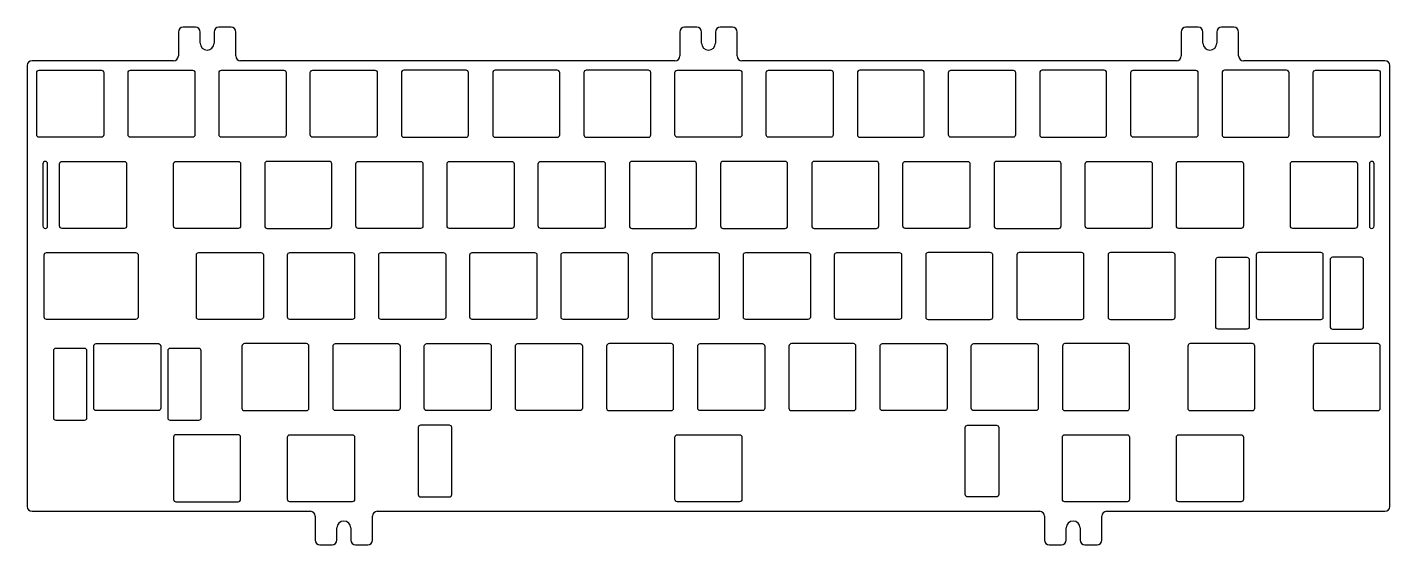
# Model space of a CAD drawing. Header units: millimetres. Extents: x 1 to 285, y -102 to 6.
import ezdxf

# ---------------------------------------------------------------- set-up
doc = ezdxf.new("R2010")
doc.units = ezdxf.units.MM
doc.layers.get('0').update_dxf_attribs({"linetype": 'CONTINUOUS'})

msp = doc.modelspace()

# ---------------------------------------------------------------- linework, layer by layer
for p, q in [((35.9, 6.47), (33.35, 6.47)), ((43.35, 6.47), (40.8, 6.47)), ((140.68, 6.47), (138.13, 6.47)), ((148.12, 6.47), (145.58, 6.47)), ((245.45, 6.47), (242.9, 6.47)), ((252.9, 6.47), (250.35, 6.47)), ((32.35, 5.47), (32.35, 0.47)), ((36.9, 3.14), (36.9, 5.47)), ((39.8, 5.47), (39.8, 3.14)), ((44.35, 0.47), (44.35, 5.47)), ((137.13, 5.47), (137.13, 0.47)), ((141.68, 3.14), (141.68, 5.47)), ((144.58, 5.47), (144.58, 3.14)), ((149.12, 0.47), (149.12, 5.47)), ((241.9, 5.47), (241.9, 0.47)), ((246.45, 3.14), (246.45, 5.47)), ((249.35, 5.47), (249.35, 3.14)), ((253.9, 0.47), (253.9, 5.47)), ((0.77, -1.53), (0.77, -93.73)), ((31.35, -0.53), (1.77, -0.53)), ((136.12, -0.53), (45.35, -0.53)), ((240.9, -0.53), (150.12, -0.53)), ((284.48, -0.53), (254.9, -0.53)), ((285.48, -93.73), (285.48, -1.53)), ((1.77, -94.73), (59.92, -94.73)), ((60.93, -95.73), (60.93, -100.73)), ((72.93, -100.73), (72.93, -95.73)), ((73.92, -94.73), (212.33, -94.73)), ((213.33, -95.73), (213.33, -100.73)), ((225.33, -100.73), (225.33, -95.73)), ((226.32, -94.73), (284.48, -94.73)), ((65.47, -100.73), (65.47, -98.21)), ((68.37, -98.21), (68.37, -100.73)), ((217.87, -100.73), (217.87, -98.21)), ((220.78, -98.21), (220.78, -100.73)), ((61.93, -101.73), (64.47, -101.73)), ((69.38, -101.73), (71.93, -101.73)), ((214.33, -101.73), (216.87, -101.73)), ((221.78, -101.73), (224.33, -101.73))]:
    msp.add_line(p, q)
for points in [[(3.27, -16.53, -0.414214), (2.77, -16.02), (2.77, -3.02, -0.414214), (3.27, -2.53), (16.27, -2.53, -0.414214), (16.77, -3.02), (16.77, -16.02, -0.414214), (16.27, -16.53)], [(21.83, -3.02, -0.414214), (22.32, -2.53), (35.32, -2.53, -0.414214), (35.82, -3.02), (35.82, -16.02, -0.414214), (35.32, -16.53), (22.32, -16.53, -0.414214), (21.83, -16.02)], [(40.87, -3.02, -0.414214), (41.37, -2.53), (54.38, -2.53, -0.414214), (54.87, -3.02), (54.87, -16.02, -0.414214), (54.38, -16.53), (41.37, -16.53, -0.414214), (40.87, -16.02)], [(73.42, -16.53), (60.42, -16.53, -0.414214), (59.92, -16.02), (59.92, -3.02, -0.414214), (60.42, -2.53), (73.42, -2.53, -0.414214), (73.92, -3.02), (73.92, -16.02, -0.414214)], [(78.97, -3.02), (78.97, -16.02, 0.414214), (79.47, -16.53), (92.47, -16.53, 0.414214), (92.97, -16.02), (92.97, -3.02, 0.414214), (92.47, -2.53), (79.47, -2.53, 0.414214)], [(98.03, -16.02, 0.414214), (98.52, -16.53), (111.53, -16.53, 0.414214), (112.03, -16.02), (112.03, -3.02, 0.414214), (111.53, -2.53), (98.52, -2.53, 0.414214), (98.03, -3.02)], [(117.58, -16.53), (130.57, -16.53, 0.414214), (131.07, -16.02), (131.07, -3.02, 0.414214), (130.57, -2.53), (117.58, -2.53, 0.414214), (117.08, -3.02), (117.08, -16.02, 0.414214)], [(150.12, -16.02, -0.414214), (149.62, -16.53), (136.62, -16.53, -0.414214), (136.12, -16.02), (136.12, -3.02, -0.414214), (136.62, -2.53), (149.62, -2.53, -0.414214), (150.12, -3.02)], [(168.68, -16.53), (155.68, -16.53, -0.414214), (155.18, -16.02), (155.18, -3.02, -0.414214), (155.68, -2.53), (168.68, -2.53, -0.414214), (169.17, -3.02), (169.17, -16.02, -0.414214)], [(187.72, -16.53, 0.414214), (188.22, -16.02), (188.22, -3.02, 0.414214), (187.72, -2.53), (174.73, -2.53, 0.414214), (174.23, -3.02), (174.23, -16.02, 0.414214), (174.73, -16.53)], [(193.78, -16.53, -0.414214), (193.28, -16.02), (193.28, -3.02, -0.414214), (193.78, -2.53), (206.78, -2.53, -0.414214), (207.27, -3.02), (207.27, -16.02, -0.414214), (206.78, -16.53)], [(212.82, -16.53), (225.82, -16.53, 0.414214), (226.32, -16.02), (226.32, -3.02, 0.414214), (225.82, -2.53), (212.82, -2.53, 0.414214), (212.33, -3.02), (212.33, -16.02, 0.414214)], [(244.88, -16.53), (231.88, -16.53, -0.414214), (231.38, -16.02), (231.38, -3.02, -0.414214), (231.88, -2.53), (244.88, -2.53, -0.414214), (245.38, -3.02), (245.38, -16.02, -0.414214)], [(250.93, -16.53), (263.93, -16.53, 0.414214), (264.43, -16.02), (264.43, -3.02, 0.414214), (263.93, -2.53), (250.93, -2.53, 0.414214), (250.43, -3.02), (250.43, -16.02, 0.414214)], [(269.48, -16.02), (269.48, -3.02, -0.414214), (269.98, -2.53), (282.98, -2.53, -0.414214), (283.48, -3.02), (283.48, -16.02, -0.414214), (282.98, -16.53), (269.98, -16.53, -0.414214)], [(5.04, -35.08), (5.04, -22.08, 1), (4.04, -22.08), (4.04, -35.08, 1.000017)], [(21.04, -35.58), (8.04, -35.58, -0.414214), (7.54, -35.08), (7.54, -22.08, -0.414214), (8.04, -21.58), (21.04, -21.58, -0.414214), (21.54, -22.08), (21.54, -35.08, -0.414214)], [(31.35, -22.08, -0.414214), (31.85, -21.58), (44.85, -21.58, -0.414214), (45.35, -22.08), (45.35, -35.08, -0.414214), (44.85, -35.58), (31.85, -35.58, -0.414214), (31.35, -35.08)], [(50.9, -35.58), (63.9, -35.58, 0.414214), (64.4, -35.08), (64.4, -22.08, 0.414214), (63.9, -21.58), (50.9, -21.58, 0.414214), (50.4, -22.08), (50.4, -35.08, 0.414214)], [(82.95, -21.58, -0.414214), (83.45, -22.08), (83.45, -35.08, -0.414214), (82.95, -35.58), (69.95, -35.58, -0.414214), (69.45, -35.08), (69.45, -22.08, -0.414214), (69.95, -21.58)], [(102.5, -35.08, -0.414214), (102, -35.58), (89, -35.58, -0.414214), (88.5, -35.08), (88.5, -22.08, -0.414214), (89, -21.58), (102, -21.58, -0.414214), (102.5, -22.08)], [(121.55, -22.08), (121.55, -35.08, -0.414214), (121.05, -35.58), (108.05, -35.58, -0.414214), (107.55, -35.08), (107.55, -22.08, -0.414214), (108.05, -21.58), (121.05, -21.58, -0.414214)], [(140.1, -21.58), (127.1, -21.58, 0.414214), (126.6, -22.08), (126.6, -35.08, 0.414214), (127.1, -35.58), (140.1, -35.58, 0.414214), (140.6, -35.08), (140.6, -22.08, 0.414214)], [(159.15, -35.58, 0.414214), (159.65, -35.08), (159.65, -22.08, 0.414214), (159.15, -21.58), (146.15, -21.58, 0.414214), (145.65, -22.08), (145.65, -35.08, 0.414214), (146.15, -35.58)], [(164.7, -22.08), (164.7, -35.08, 0.414214), (165.2, -35.58), (178.2, -35.58, 0.414214), (178.7, -35.08), (178.7, -22.08, 0.414214), (178.2, -21.58), (165.2, -21.58, 0.414214)], [(197.25, -21.58, -0.414214), (197.75, -22.08), (197.75, -35.08, -0.414214), (197.25, -35.58), (184.25, -35.58, -0.414214), (183.75, -35.08), (183.75, -22.08, -0.414214), (184.25, -21.58)], [(202.8, -22.08), (202.8, -35.08, 0.414214), (203.3, -35.58), (216.3, -35.58, 0.414214), (216.8, -35.08), (216.8, -22.08, 0.414214), (216.3, -21.58), (203.3, -21.58, 0.414214)], [(222.35, -21.58), (235.35, -21.58, -0.414214), (235.85, -22.08), (235.85, -35.08, -0.414214), (235.35, -35.58), (222.35, -35.58, -0.414214), (221.85, -35.08), (221.85, -22.08, -0.414214)], [(241.4, -21.58), (254.4, -21.58, -0.414214), (254.9, -22.08), (254.9, -35.08, -0.414214), (254.4, -35.58), (241.4, -35.58, -0.414214), (240.9, -35.08), (240.9, -22.08, -0.414214)], [(265.21, -35.58, -0.414214), (264.71, -35.08), (264.71, -22.08, -0.414214), (265.21, -21.58), (278.21, -21.58, -0.414214), (278.71, -22.08), (278.71, -35.08, -0.414214), (278.21, -35.58)], [(281.21, -22.08), (281.21, -35.08, 1.000017), (282.21, -35.08), (282.21, -22.08, 1)], [(23.42, -54.63), (4.82, -54.63, -0.414214), (4.32, -54.13), (4.32, -41.12, -0.414214), (4.82, -40.63), (23.42, -40.63, -0.414214), (23.92, -41.12), (23.92, -54.13, -0.414214)], [(36.11, -54.13), (36.11, -41.12, -0.414214), (36.61, -40.63), (49.61, -40.63, -0.414214), (50.11, -41.12), (50.11, -54.13, -0.414214), (49.61, -54.63), (36.61, -54.63, -0.414214)], [(55.66, -54.63, -0.414214), (55.16, -54.13), (55.16, -41.12, -0.414214), (55.66, -40.63), (68.66, -40.63, -0.414214), (69.16, -41.12), (69.16, -54.13, -0.414214), (68.66, -54.63)], [(74.71, -54.63, -0.414214), (74.21, -54.13), (74.21, -41.12, -0.414214), (74.71, -40.63), (87.71, -40.63, -0.414214), (88.21, -41.12), (88.21, -54.13, -0.414214), (87.71, -54.63)], [(93.26, -54.13), (93.26, -41.12, -0.414214), (93.76, -40.63), (106.76, -40.63, -0.414214), (107.26, -41.12), (107.26, -54.13, -0.414214), (106.76, -54.63), (93.76, -54.63, -0.414214)], [(112.31, -54.13), (112.31, -41.12, -0.414214), (112.81, -40.63), (125.81, -40.63, -0.414214), (126.31, -41.12), (126.31, -54.13, -0.414214), (125.81, -54.63), (112.81, -54.63, -0.414214)], [(131.86, -54.63, -0.414214), (131.36, -54.13), (131.36, -41.12, -0.414214), (131.86, -40.63), (144.86, -40.63, -0.414214), (145.36, -41.12), (145.36, -54.13, -0.414214), (144.86, -54.63)], [(163.91, -54.63), (150.91, -54.63, -0.414214), (150.41, -54.13), (150.41, -41.12, -0.414214), (150.91, -40.63), (163.91, -40.63, -0.414214), (164.41, -41.12), (164.41, -54.13, -0.414214)], [(169.46, -54.13), (169.46, -41.12, -0.414214), (169.96, -40.63), (182.96, -40.63, -0.414214), (183.46, -41.12), (183.46, -54.13, -0.414214), (182.96, -54.63), (169.96, -54.63, -0.414214)], [(189.01, -54.63), (202.01, -54.63, 0.414214), (202.51, -54.13), (202.51, -41.12, 0.414214), (202.01, -40.63), (189.01, -40.63, 0.414214), (188.51, -41.12), (188.51, -54.13, 0.414214)], [(221.06, -40.63), (208.06, -40.63, 0.414214), (207.56, -41.12), (207.56, -54.13, 0.414214), (208.06, -54.63), (221.06, -54.63, 0.414214), (221.56, -54.13), (221.56, -41.12, 0.414214)], [(240.61, -41.12, 0.414214), (240.11, -40.63), (227.11, -40.63, 0.414214), (226.61, -41.12), (226.61, -54.13, 0.414214), (227.11, -54.63), (240.11, -54.63, 0.414214), (240.61, -54.13)], [(249.63, -41.63), (255.63, -41.63, -0.414214), (256.13, -42.12), (256.13, -56.13, -0.414214), (255.63, -56.63), (249.63, -56.63, -0.414214), (249.13, -56.13), (249.13, -42.12, -0.414214)], [(271.07, -40.63), (258.07, -40.63, 0.414214), (257.57, -41.12), (257.57, -54.13, 0.414214), (258.07, -54.63), (271.07, -54.63, 0.414214), (271.57, -54.13), (271.57, -41.12, 0.414214)], [(280.01, -56.13), (280.01, -42.12, 0.414214), (279.51, -41.63), (273.51, -41.63, 0.414214), (273.01, -42.12), (273.01, -56.13, 0.414214), (273.51, -56.63), (279.51, -56.63, 0.414214)], [(15.18, -59.68), (28.18, -59.68, -0.414214), (28.68, -60.17), (28.68, -73.17, -0.414214), (28.18, -73.68), (15.18, -73.68, -0.414214), (14.68, -73.17), (14.68, -60.17, -0.414214)], [(46.14, -73.68), (59.14, -73.68, 0.414214), (59.64, -73.17), (59.64, -60.17, 0.414214), (59.14, -59.68), (46.14, -59.68, 0.414214), (45.64, -60.17), (45.64, -73.17, 0.414214)], [(64.69, -60.17, -0.414214), (65.19, -59.68), (78.19, -59.68, -0.414214), (78.69, -60.17), (78.69, -73.17, -0.414214), (78.19, -73.68), (65.19, -73.68, -0.414214), (64.69, -73.17)], [(97.24, -59.68, -0.414214), (97.74, -60.17), (97.74, -73.17, -0.414214), (97.24, -73.68), (84.24, -73.68, -0.414214), (83.74, -73.17), (83.74, -60.17, -0.414214), (84.24, -59.68)], [(116.79, -73.17, -0.414214), (116.29, -73.68), (103.29, -73.68, -0.414214), (102.79, -73.17), (102.79, -60.17, -0.414214), (103.29, -59.68), (116.29, -59.68, -0.414214), (116.79, -60.17)], [(122.34, -73.68), (135.34, -73.68, 0.414214), (135.84, -73.17), (135.84, -60.17, 0.414214), (135.34, -59.68), (122.34, -59.68, 0.414214), (121.84, -60.17), (121.84, -73.17, 0.414214)], [(141.39, -73.68, -0.414214), (140.89, -73.17), (140.89, -60.17, -0.414214), (141.39, -59.68), (154.39, -59.68, -0.414214), (154.89, -60.17), (154.89, -73.17, -0.414214), (154.39, -73.68)], [(173.44, -59.68), (160.44, -59.68, 0.414214), (159.94, -60.17), (159.94, -73.17, 0.414214), (160.44, -73.68), (173.44, -73.68, 0.414214), (173.94, -73.17), (173.94, -60.17, 0.414214)], [(178.99, -60.17, -0.414214), (179.49, -59.68), (192.49, -59.68, -0.414214), (192.99, -60.17), (192.99, -73.17, -0.414214), (192.49, -73.68), (179.49, -73.68, -0.414214), (178.99, -73.17)], [(198.04, -60.17, -0.414214), (198.54, -59.68), (211.54, -59.68, -0.414214), (212.04, -60.17), (212.04, -73.17, -0.414214), (211.54, -73.68), (198.54, -73.68, -0.414214), (198.04, -73.17)], [(230.59, -59.68), (217.59, -59.68, 0.414214), (217.09, -60.17), (217.09, -73.17, 0.414214), (217.59, -73.68), (230.59, -73.68, 0.414214), (231.09, -73.17), (231.09, -60.17, 0.414214)], [(256.78, -59.68), (243.78, -59.68, 0.414214), (243.28, -60.17), (243.28, -73.17, 0.414214), (243.78, -73.68), (256.78, -73.68, 0.414214), (257.28, -73.17), (257.28, -60.17, 0.414214)], [(269.98, -59.68, 0.414214), (269.48, -60.17), (269.48, -73.17, 0.414214), (269.98, -73.68), (282.98, -73.68, 0.414214), (283.48, -73.17), (283.48, -60.17, 0.414214), (282.98, -59.68)], [(12.74, -60.68), (6.74, -60.68, 0.414214), (6.24, -61.17), (6.24, -75.17, 0.414214), (6.74, -75.68), (12.74, -75.68, 0.414214), (13.24, -75.17), (13.24, -61.17, 0.414214)], [(36.62, -75.68, 0.414214), (37.12, -75.17), (37.12, -61.17, 0.414214), (36.62, -60.68), (30.62, -60.68, 0.414214), (30.12, -61.17), (30.12, -75.17, 0.414214), (30.62, -75.68)], [(88.98, -91.73, 0.414214), (89.48, -91.23), (89.48, -77.22, 0.414214), (88.98, -76.73), (82.97, -76.73, 0.414214), (82.47, -77.22), (82.47, -91.23, 0.414214), (82.97, -91.73)], [(203.28, -91.73), (197.27, -91.73, -0.414214), (196.78, -91.23), (196.78, -77.22, -0.414214), (197.27, -76.73), (203.28, -76.73, -0.414214), (203.78, -77.22), (203.78, -91.23, -0.414214)], [(45.35, -92.23), (45.35, -79.23, 0.414214), (44.85, -78.73), (31.85, -78.73, 0.414214), (31.35, -79.23), (31.35, -92.23, 0.414214), (31.85, -92.73), (44.85, -92.73, 0.414214)], [(55.16, -92.23), (55.16, -79.23, -0.414214), (55.66, -78.73), (68.66, -78.73, -0.414214), (69.16, -79.23), (69.16, -92.23, -0.414214), (68.66, -92.73), (55.66, -92.73, -0.414214)], [(136.62, -78.73), (149.62, -78.73, -0.414214), (150.12, -79.23), (150.12, -92.23, -0.414214), (149.62, -92.73), (136.62, -92.73, -0.414214), (136.12, -92.23), (136.12, -79.23, -0.414214)], [(217.09, -92.23), (217.09, -79.23, -0.414214), (217.59, -78.73), (230.59, -78.73, -0.414214), (231.09, -79.23), (231.09, -92.23, -0.414214), (230.59, -92.73), (217.59, -92.73, -0.414214)], [(240.9, -79.23, -0.414214), (241.4, -78.73), (254.4, -78.73, -0.414214), (254.9, -79.23), (254.9, -92.23, -0.414214), (254.4, -92.73), (241.4, -92.73, -0.414214), (240.9, -92.23)]]:
    msp.add_lwpolyline(points, format="xyb", close=True)
for centre, radius, start, end in [((33.35, 5.47), 1, 90, 180), ((35.9, 5.47), 1, 0, 90), ((40.8, 5.47), 1, 90, 180), ((43.35, 5.47), 1, 0, 90), ((138.13, 5.47), 1, 90, 180), ((140.68, 5.47), 1, 0, 90), ((145.58, 5.47), 1, 90, 180), ((148.12, 5.47), 1, 0, 90), ((242.9, 5.47), 1, 90, 180), ((245.45, 5.47), 1, 0, 90), ((250.35, 5.47), 1, 90, 180), ((252.9, 5.47), 1, 0, 90), ((38.35, 3.14), 1.45, -180, 0), ((143.12, 3.14), 1.45, -180, 0), ((247.9, 3.14), 1.45, -180, 0), ((31.35, 0.47), 1, 270, 360), ((45.35, 0.47), 1, 180, 270), ((136.12, 0.47), 1, 270, 360), ((150.12, 0.47), 1, 180, 270), ((240.9, 0.47), 1, 270, 360), ((254.9, 0.47), 1, 180, 270), ((1.77, -1.53), 1, 90, 180), ((284.48, -1.53), 1, 0, 90), ((1.77, -93.73), 1, 180, 270), ((284.48, -93.73), 1, -90, 0), ((59.92, -95.73), 1, 0, 90), ((66.92, -98.21), 1.45, 0, 180), ((73.92, -95.73), 1, 90, 180), ((212.33, -95.73), 1, 0, 90), ((219.32, -98.21), 1.45, 0, 179.9999), ((226.32, -95.73), 1, 90, 180), ((61.93, -100.73), 1, 180, 270), ((64.47, -100.73), 1, -90, 0), ((69.38, -100.73), 1, 180, 270), ((71.93, -100.73), 1, -90, 0), ((214.33, -100.73), 1, 180, 270), ((216.87, -100.73), 1, -90, 0), ((221.78, -100.73), 1, 180, 270), ((224.33, -100.73), 1, -90, 0)]:
    msp.add_arc(centre, radius, start, end)

doc.saveas('drawing.dxf')
